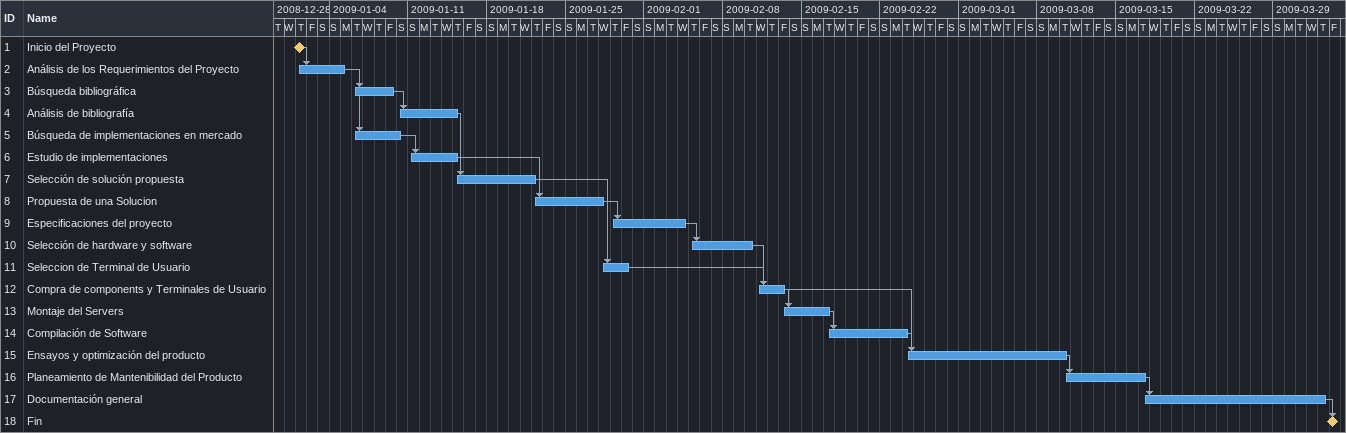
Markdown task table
| ID | Task | Start | Finish | Predecessors |
|---|---|---|---|---|
| 1 | Inicio del Proyecto (milestone) | 2009-01-01 | 2009-01-01 |  |
| 2 | Análisis de los Requerimientos del Proyecto | 2009-01-01 | 2009-01-05 | 1 |
| 3 | Búsqueda bibliográfica | 2009-01-06 | 2009-01-09 | 2 |
| 4 | Análisis de bibliografía | 2009-01-10 | 2009-01-15 | 3 |
| 5 | Búsqueda de implementaciones en mercado | 2009-01-06 | 2009-01-10 | 2 |
| 6 | Estudio de implementaciones | 2009-01-11 | 2009-01-15 | 5 |
| 7 | Selección de solución propuesta | 2009-01-15 | 2009-01-22 | 6, 4 |
| 8 | Propuesta de una Solucion | 2009-01-22 | 2009-01-28 | 7, 6 |
| 9 | Especificaciones del proyecto | 2009-01-29 | 2009-02-04 | 8 |
| 10 | Selección de hardware y software | 2009-02-05 | 2009-02-10 | 9 |
| 11 | Seleccion de Terminal de Usuario | 2009-01-28 | 2009-01-30 | 7, 8 |
| 12 | Compra de components y Terminales de Usuario | 2009-02-11 | 2009-02-13 | 11, 10 |
| 13 | Montaje del Servers | 2009-02-13 | 2009-02-17 | 12 |
| 14 | Compilación de Software | 2009-02-17 | 2009-02-24 | 13 |
| 15 | Ensayos y optimización del producto | 2009-02-24 | 2009-03-10 | 14, 12 |
| 16 | Planeamiento de Mantenibilidad del Producto | 2009-03-10 | 2009-03-17 | 15 |
| 17 | Documentación general | 2009-03-17 | 2009-04-02 | 16 |
| 18 | Fin (milestone) | 2009-04-03 | 2009-04-03 | 17 |
